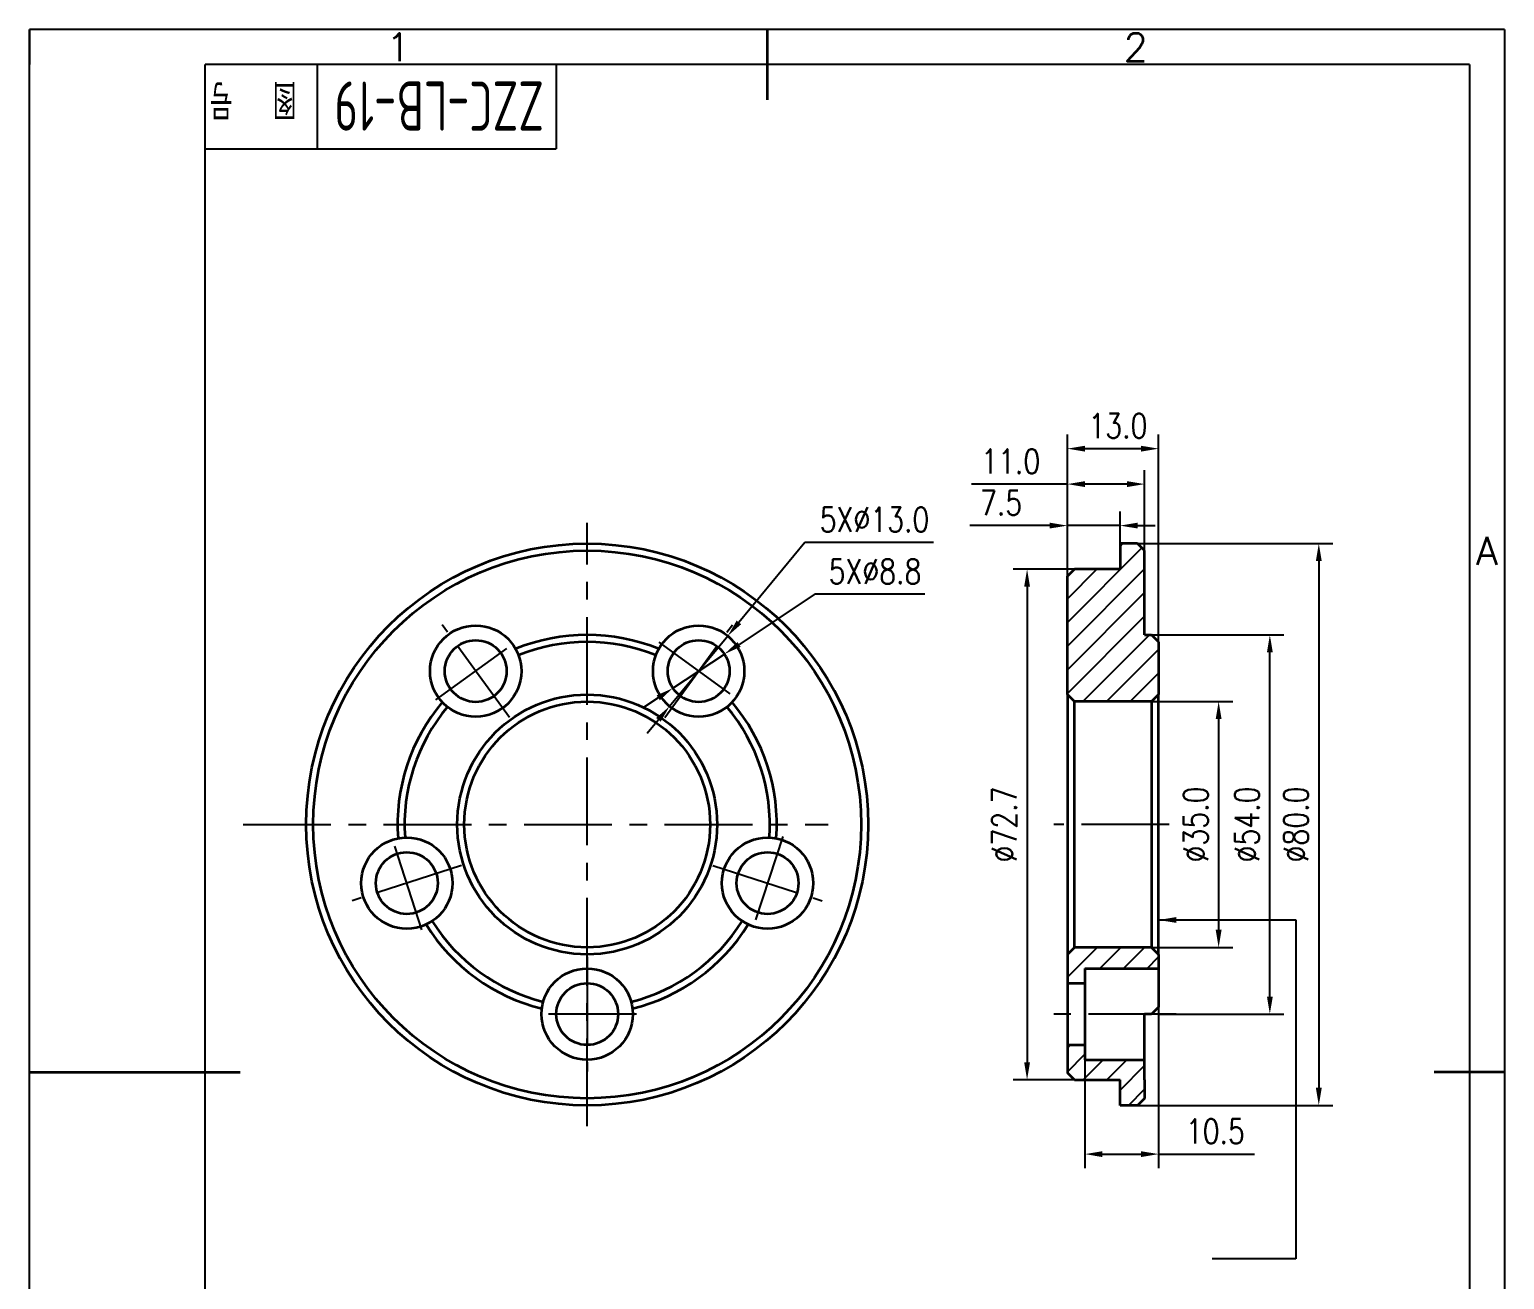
# Model space of a CAD drawing. Header units: millimetres. Extents: x -25 to 185, y -5 to 292.
# Drawn here: x -25 to 185, y 114 to 292 of the extents above; entities that cross this region are included whole.
import ezdxf
from ezdxf.enums import TextEntityAlignment as Align

# ---------------------------------------------------------------- set-up
doc = ezdxf.new("R2010")
doc.units = ezdxf.units.MM
doc.header["$LTSCALE"] = 10
doc.linetypes.add('CENTER', pattern=[2, 1.25, -0.25, 0.25, -0.25])
doc.layers.add('1轮廓实线层', color=7, linetype='Continuous', lineweight=35)
for name, color, linetype in [('2细线层', 4, 'Continuous'), ('3中心线层', 1, 'CENTER'), ('5剖面线层', 2, 'Continuous'), ('6文字层', 3, 'Continuous'), ('7标注层', 4, 'Continuous'), ('图框层', 7, 'Continuous')]:
    doc.layers.add(name, color=color, linetype=linetype)
doc.styles.add('PC_TEXTSTYLE', font='isocp.shx', dxfattribs={"width": 0.8, "bigfont": 'hzfs.shx'})
doc.styles.add('TH_GBDIM', font='romans.shx', dxfattribs={"width": 0.8, "bigfont": 'gbcbig.shx'})
doc.dimstyles.new('TH_GBDIM', dxfattribs={"dimtxt": 3.5, "dimasz": 2.5, "dimexe": 2, "dimexo": 0, "dimgap": 1.5, "dimtad": 1, "dimdec": 1, "dimzin": 0, "dimdsep": 46, "dimtxsty": 'TH_GBDIM', "dimcen": 2.5, "dimclrd": 130, "dimclre": 130, "dimclrt": 3, "dimadec": 0, "dimazin": 0, "dimtfac": 0.714286, "dimtdec": 1, "dimtmove": 0, "dimatfit": 3, "dimfxl": 1, "dimtzin": 0, "dimlwd": -1, "dimlwe": -1, "dimarcsym": 0})

# ---------------------------------------------------------------- blocks, each defined once
blk = doc.blocks.new('*D8')
at = {"layer": '7标注层', "color": 130}
for p, q in [((134.76, 196.29), (146.3, 196.29)), ((144.3, 193.79), (144.3, 163.79)), ((134.76, 161.29), (146.3, 161.29))]:
    blk.add_line(p, q, dxfattribs=at)
for points in [[(143.88, 193.79), (144.72, 193.79), (144.3, 196.29)], [(143.88, 163.79), (144.72, 163.79), (144.3, 161.29)]]:
    blk.add_solid(points, dxfattribs=at)
at = {"layer": 'Defpoints', "color": 0}
for p in [(134.76, 196.29), (134.76, 161.29), (144.3, 161.29)]:
    blk.add_point(p, dxfattribs=at)
at = {"layer": '7标注层', "color": 3, "insert": (141.05, 178.79), "char_height": 3.5, "attachment_point": 5, "rotation": 90, "style": 'TH_GBDIM'}
blk.add_mtext('{%%c35.0}{}{}', dxfattribs=at)
blk = doc.blocks.new('*D9')
at = {"layer": '7标注层', "color": 130}
for p, q in [((123.76, 215.14), (115.03, 215.14)), ((117.03, 212.64), (117.03, 144.94)), ((123.76, 142.44), (115.03, 142.44))]:
    blk.add_line(p, q, dxfattribs=at)
for points in [[(116.61, 212.64), (117.45, 212.64), (117.03, 215.14)], [(116.61, 144.94), (117.45, 144.94), (117.03, 142.44)]]:
    blk.add_solid(points, dxfattribs=at)
at = {"layer": 'Defpoints', "color": 0}
for p in [(123.76, 215.14), (117.03, 142.44), (123.76, 142.44)]:
    blk.add_point(p, dxfattribs=at)
at = {"layer": '7标注层', "color": 3, "insert": (113.78, 178.79), "char_height": 3.5, "attachment_point": 5, "rotation": 90, "style": 'TH_GBDIM'}
blk.add_mtext('{%%c72.7}{}{}', dxfattribs=at)
blk = doc.blocks.new('*D10')
at = {"layer": '7标注层', "color": 130}
for p, q in [((86.81, 211.57), (76.02, 204.43)), ((102.45, 211.57), (86.81, 211.57)), ((66.6, 198.2), (73.94, 203.06)), ((64.51, 196.82), (62.43, 195.45))]:
    blk.add_line(p, q, dxfattribs=at)
for points in [[(75.79, 204.78), (76.25, 204.09), (73.94, 203.06)], [(64.28, 197.17), (64.74, 196.48), (66.6, 198.2)]]:
    blk.add_solid(points, dxfattribs=at)
at = {"layer": 'Defpoints', "color": 0}
for p in [(73.94, 203.06), (66.6, 198.2)]:
    blk.add_point(p, dxfattribs=at)
at = {"layer": '7标注层', "color": 3, "insert": (95.38, 214.82), "char_height": 3.5, "attachment_point": 5, "style": 'TH_GBDIM'}
blk.add_mtext('{5X∅8.8}{}{}', dxfattribs=at)
blk = doc.blocks.new('*D11')
at = {"layer": '7标注层', "color": 130}
for p, q in [((85.41, 218.96), (76, 207.57)), ((103.71, 218.96), (85.41, 218.96)), ((66.13, 195.62), (74.41, 205.64)), ((64.53, 193.69), (62.94, 191.76))]:
    blk.add_line(p, q, dxfattribs=at)
for points in [[(75.68, 207.83), (76.32, 207.3), (74.41, 205.64)], [(64.21, 193.96), (64.86, 193.43), (66.13, 195.62)]]:
    blk.add_solid(points, dxfattribs=at)
at = {"layer": 'Defpoints', "color": 0}
for p in [(74.41, 205.64), (66.13, 195.62)]:
    blk.add_point(p, dxfattribs=at)
at = {"layer": '7标注层', "color": 3, "insert": (95.31, 222.21), "char_height": 3.5, "attachment_point": 5, "style": 'TH_GBDIM'}
blk.add_mtext('{5X∅13.0}{}{}', dxfattribs=at)
blk = doc.blocks.new('*D12')
at = {"layer": '7标注层', "color": 130}
for p, q in [((122.76, 214.14), (122.76, 229.26)), ((133.76, 214.14), (133.76, 229.26)), ((122.76, 227.26), (109.13, 227.26)), ((131.26, 227.26), (125.26, 227.26))]:
    blk.add_line(p, q, dxfattribs=at)
for points in [[(125.26, 227.68), (125.26, 226.84), (122.76, 227.26)], [(131.26, 227.68), (131.26, 226.84), (133.76, 227.26)]]:
    blk.add_solid(points, dxfattribs=at)
at = {"layer": 'Defpoints', "color": 0}
for p in [(133.76, 227.26), (122.76, 214.14), (133.76, 214.14)]:
    blk.add_point(p, dxfattribs=at)
at = {"layer": '7标注层', "color": 3, "insert": (114.7, 230.51), "char_height": 3.5, "attachment_point": 5, "style": 'TH_GBDIM'}
blk.add_mtext('11.0', dxfattribs=at)
blk = doc.blocks.new('*D13')
at = {"layer": '7标注层', "color": 130}
for p, q in [((122.76, 214.14), (122.76, 234.31)), ((135.76, 204.79), (135.76, 234.31)), ((125.26, 232.31), (133.26, 232.31))]:
    blk.add_line(p, q, dxfattribs=at)
for points in [[(125.26, 232.72), (125.26, 231.89), (122.76, 232.31)], [(133.26, 232.72), (133.26, 231.89), (135.76, 232.31)]]:
    blk.add_solid(points, dxfattribs=at)
at = {"layer": 'Defpoints', "color": 0}
for p in [(135.76, 232.31), (122.76, 214.14), (135.76, 204.79)]:
    blk.add_point(p, dxfattribs=at)
at = {"layer": '7标注层', "color": 3, "insert": (129.96, 235.56), "char_height": 3.5, "attachment_point": 5, "style": 'TH_GBDIM'}
blk.add_mtext('13.0', dxfattribs=at)
blk = doc.blocks.new('*D14')
at = {"layer": '7标注层', "color": 130}
for p, q in [((134.76, 205.79), (153.59, 205.79)), ((151.59, 154.29), (151.59, 203.29)), ((135.76, 151.79), (153.59, 151.79))]:
    blk.add_line(p, q, dxfattribs=at)
for points in [[(151.18, 203.29), (152.01, 203.29), (151.59, 205.79)], [(151.18, 154.29), (152.01, 154.29), (151.59, 151.79)]]:
    blk.add_solid(points, dxfattribs=at)
at = {"layer": 'Defpoints', "color": 0}
for p in [(134.76, 205.79), (151.59, 205.79), (135.76, 151.79)]:
    blk.add_point(p, dxfattribs=at)
at = {"layer": '7标注层', "color": 3, "insert": (148.34, 178.79), "char_height": 3.5, "attachment_point": 5, "rotation": 90, "style": 'TH_GBDIM'}
blk.add_mtext('{%%c54.0}{}{}', dxfattribs=at)
blk = doc.blocks.new('*D15')
at = {"layer": '7标注层', "color": 130}
for p, q in [((132.76, 218.79), (160.56, 218.79)), ((158.56, 216.29), (158.56, 141.29)), ((132.76, 138.79), (160.56, 138.79))]:
    blk.add_line(p, q, dxfattribs=at)
for points in [[(158.14, 216.29), (158.98, 216.29), (158.56, 218.79)], [(158.14, 141.29), (158.98, 141.29), (158.56, 138.79)]]:
    blk.add_solid(points, dxfattribs=at)
at = {"layer": 'Defpoints', "color": 0}
for p in [(132.76, 218.79), (132.76, 138.79), (158.56, 138.79)]:
    blk.add_point(p, dxfattribs=at)
at = {"layer": '7标注层', "color": 3, "insert": (155.31, 178.79), "char_height": 3.5, "attachment_point": 5, "rotation": 90, "style": 'TH_GBDIM'}
blk.add_mtext('{%%c80.0}{}{}', dxfattribs=at)
blk = doc.blocks.new('*D16')
at = {"layer": '7标注层', "color": 130}
for p, q in [((135.76, 152.79), (135.76, 129.85)), ((125.26, 145.29), (125.26, 129.85)), ((127.76, 131.85), (133.26, 131.85)), ((135.76, 131.85), (149.4, 131.85))]:
    blk.add_line(p, q, dxfattribs=at)
for points in [[(127.76, 132.26), (127.76, 131.43), (125.26, 131.85)], [(133.26, 132.26), (133.26, 131.43), (135.76, 131.85)]]:
    blk.add_solid(points, dxfattribs=at)
at = {"layer": 'Defpoints', "color": 0}
for p in [(135.76, 152.79), (125.26, 145.29), (135.76, 131.85)]:
    blk.add_point(p, dxfattribs=at)
at = {"layer": '7标注层', "color": 3, "insert": (143.83, 135.1), "char_height": 3.5, "attachment_point": 5, "style": 'TH_GBDIM'}
blk.add_mtext('10.5', dxfattribs=at)
blk = doc.blocks.new('*D17')
at = {"layer": '7标注层', "color": 130}
for p, q in [((122.76, 214.14), (122.76, 223.35)), ((130.26, 215.14), (130.26, 223.35)), ((120.26, 221.35), (108.9, 221.35)), ((130.26, 221.35), (122.76, 221.35)), ((132.76, 221.35), (135.26, 221.35))]:
    blk.add_line(p, q, dxfattribs=at)
for points in [[(120.26, 221.77), (120.26, 220.94), (122.76, 221.35)], [(132.76, 221.77), (132.76, 220.94), (130.26, 221.35)]]:
    blk.add_solid(points, dxfattribs=at)
at = {"layer": 'Defpoints', "color": 0}
for p in [(130.26, 221.35), (130.26, 215.14), (122.76, 214.14)]:
    blk.add_point(p, dxfattribs=at)
at = {"layer": '7标注层', "color": 3, "insert": (113.33, 224.6), "char_height": 3.5, "attachment_point": 5, "style": 'TH_GBDIM'}
blk.add_mtext('7.5', dxfattribs=at)
blk = doc.blocks.new('PC_TYDH_BLOCK')
at = {"layer": '2细线层', "linetype": 'Continuous'}
for p, q in [((16, -12), (16, 0)), ((50, 0), (50, -12)), ((0, -12), (50, -12))]:
    blk.add_line(p, q, dxfattribs=at)
at = {"layer": '6文字层', "style": 'PC_TEXTSTYLE', "width": 0.667}
blk.add_text('图   号', height=5, rotation=180, dxfattribs=at).set_placement((13, -2.5))
at = {"layer": '6文字层', "style": 'PC_TEXTSTYLE', "width": 0.970975}
blk.add_attdef('图样代号', text='', height=7, rotation=180, dxfattribs=at).set_placement((48.24, -2.4), (18.35, -2.4), align=Align.FIT)

msp = doc.modelspace()

# ---------------------------------------------------------------- hatches: boundary and pattern name
at = {"layer": '5剖面线层'}
h = msp.add_hatch(dxfattribs=at)
h.set_pattern_fill('ANSI31', color=256, scale=0.75, style=0)
h.set_pattern_definition([(45, (-63.9019, 51.1963), (-1.683798, 1.683798), [])])
h.paths.add_polyline_path([(122.76, 160.29), (122.76, 156.19), (125.26, 156.19), (125.26, 158.29), (128.46, 158.29), (135.76, 158.29), (135.76, 160.29), (134.76, 161.29), (123.76, 161.29)])
h.paths.add_polyline_path([(132.76, 138.79), (133.76, 139.79), (133.76, 145.29), (125.26, 145.29), (125.26, 147.39), (122.76, 147.39), (122.76, 143.44), (123.76, 142.44), (130.26, 142.44), (130.26, 138.79)])
h.paths.add_polyline_path([(134.76, 196.29), (135.76, 197.29), (135.76, 204.79), (134.76, 205.79), (133.76, 205.79), (133.76, 217.79), (132.76, 218.79), (130.26, 218.79), (130.26, 215.14), (123.76, 215.14), (122.76, 214.14), (122.76, 197.29), (123.76, 196.29)])

# ---------------------------------------------------------------- linework, layer by layer
at = {"layer": '1轮廓实线层'}
for p, q in [((80, 292), (80, 282)), ((132.76, 218.79), (130.26, 218.79)), ((130.26, 218.79), (130.26, 215.14)), ((133.76, 217.79), (132.76, 218.79)), ((133.76, 215.14), (133.76, 217.79)), ((123.76, 215.14), (122.76, 214.14)), ((130.26, 215.14), (123.76, 215.14)), ((133.76, 205.79), (133.76, 215.14)), ((122.76, 197.29), (122.76, 214.14)), ((133.76, 205.79), (134.76, 205.79)), ((135.76, 204.79), (134.76, 205.79)), ((135.76, 204.79), (135.76, 197.29)), ((123.76, 196.29), (122.76, 197.29)), ((122.76, 197.29), (122.76, 160.29)), ((134.76, 196.29), (123.76, 196.29)), ((123.76, 161.29), (123.76, 196.29)), ((134.76, 196.29), (135.76, 197.29)), ((134.76, 196.29), (134.76, 161.29)), ((135.76, 160.29), (135.76, 197.29)), ((123.76, 161.29), (122.76, 160.29)), ((122.76, 160.29), (122.76, 143.44)), ((134.76, 161.29), (123.76, 161.29)), ((134.76, 161.29), (135.76, 160.29)), ((135.76, 160.29), (135.76, 152.79)), ((125.26, 158.29), (125.26, 145.29)), ((125.26, 158.29), (135.76, 158.29)), ((122.76, 156.19), (125.26, 156.19)), ((133.76, 142.44), (133.76, 151.79)), ((134.76, 151.79), (133.76, 151.79)), ((135.76, 152.79), (134.76, 151.79)), ((122.76, 147.39), (125.26, 147.39)), ((125.26, 145.29), (133.76, 145.29)), ((-25, 143.5), (5, 143.5)), ((123.76, 142.44), (122.76, 143.44)), ((185, 143.5), (175, 143.5)), ((123.76, 142.44), (130.26, 142.44)), ((130.26, 138.79), (130.26, 142.44)), ((133.76, 142.44), (133.76, 139.79)), ((132.76, 138.79), (130.26, 138.79)), ((133.76, 139.79), (132.76, 138.79))]:
    msp.add_line(p, q, dxfattribs=at)
for centre, radius in [((54.4, 178.79), 40), ((54.4, 178.79), 39), ((38.53, 200.63), 6.5), ((70.27, 200.63), 6.5), ((38.53, 200.63), 4.4), ((70.27, 200.63), 4.4), ((54.4, 178.79), 18.5), ((54.4, 178.79), 17.5), ((28.72, 170.44), 6.5), ((80.08, 170.44), 6.5), ((28.72, 170.44), 4.4), ((80.08, 170.44), 4.4), ((54.4, 151.79), 6.5), ((54.4, 151.79), 4.4)]:
    msp.add_circle(centre, radius, dxfattribs=at)
for radius, start, end in [(27, 67.827, 112.173), (26, 67.9231, 112.0769), (27, 139.827, 184.173), (26, 139.9231, 184.0769), (26, 355.9231, 40.0769), (27, 355.827, 40.173), (27, 211.827, 256.173), (26, 211.9231, 256.0769), (26, 283.9231, 328.0769), (27, 283.827, 328.173)]:
    msp.add_arc((54.4, 178.79), radius, start, end, dxfattribs=at)
at = {"layer": '2细线层'}
for p, q in [((-25, -5), (-25, 292)), ((185, 292), (-25, 292)), ((-25, 292), (-25, 287)), ((80, 292), (80, 287)), ((185, 292), (185, -5)), ((185, 143.5), (180, 143.5))]:
    msp.add_line(p, q, dxfattribs=at)
at = {"layer": '3中心线层'}
for p, q in [((54.4, 135.83), (54.4, 221.75)), ((43.33, 194.02), (33.73, 207.24)), ((65.47, 194.02), (75.07, 207.24)), ((32.86, 196.52), (44.19, 204.74)), ((64.6, 204.74), (75.93, 196.52)), ((5.42, 178.79), (88.71, 178.79)), ((137.27, 178.79), (120.85, 178.79)), ((30.88, 163.79), (26.56, 177.1)), ((82.24, 177.1), (77.91, 163.79)), ((36.49, 172.97), (20.95, 167.92)), ((72.31, 172.97), (87.84, 167.92)), ((54.4, 159.95), (54.4, 143.62)), ((61.4, 151.79), (47.4, 151.79)), ((138.26, 151.79), (120.83, 151.79))]:
    msp.add_line(p, q, dxfattribs=at)
at = {"layer": '7标注层'}
msp.add_line((155.31, 116.96), (143.38, 116.96), dxfattribs=at)
at = {"layer": '图框层'}
for p, q in [((0, 0), (0, 287)), ((180, 287), (0, 287)), ((180, 287), (180, 0))]:
    msp.add_line(p, q, dxfattribs=at)

# ---------------------------------------------------------------- block references
ref = msp.add_blockref('PC_TYDH_BLOCK', (0, 287), dxfattribs=at)
ref.add_attrib('图样代号', 'ZZC-LB-19', dxfattribs={"layer": '6文字层', "height": 7, "rotation": 180, "style": 'PC_TEXTSTYLE', "width": 0.675541}).set_placement((48.24, 284.6), (18.35, 284.6), align=Align.FIT)

# ---------------------------------------------------------------- texts
at = {"layer": '6文字层', "style": 'TH_GBDIM'}
for s, p in [('1', (27.5, 289.5)), ('2', (132.5, 289.5)), ('A', (182.5, 217.75))]:
    msp.add_text(s, height=4, dxfattribs=at).set_placement(p, align=Align.MIDDLE)

# ---------------------------------------------------------------- dimensions: what is measured, and where the dimension line sits
at = {"layer": '7标注层'}
for base, p2, picture, middle in [((135.76, 232.31), (135.76, 204.79), '*D13', (129.96, 232.31)), ((133.76, 227.26), (133.76, 214.14), '*D12', (114.7, 227.26)), ((130.26, 221.35), (130.26, 215.14), '*D17', (113.33, 221.35))]:
    dim = msp.add_linear_dim(base=base, p1=(122.76, 214.14), p2=p2, dimstyle='TH_GBDIM', dxfattribs=at)
    dim.commit()
    dim.dimension.update_dxf_attribs({"geometry": picture, "text_midpoint": middle, "dimtype": 160})
for p1, p2, picture, middle in [((66.13, 195.62), (74.41, 205.64), '*D11', (95.31, 218.96)), ((66.6, 198.2), (73.94, 203.06), '*D10', (95.38, 211.57))]:
    dim = msp.add_diameter_dim_2p(p1=p1, p2=p2, text='{5X<>}{}{}', dimstyle='TH_GBDIM', override={"dimgap": 1.5, "dimtad": 1, "dimtih": 0, "dimtoh": 1, "dimdec": 1, "dimlfac": 1, "dimse1": 0, "dimse2": 0, "dimsd1": 0, "dimsd2": 0, "dimtix": 0, "dimtofl": 1, "dimatfit": 3}, dxfattribs=at)
    dim.commit()
    dim.dimension.update_dxf_attribs({"geometry": picture, "text_midpoint": middle, "dimtype": 163})
for base, p1, p2, picture, middle in [((158.56, 138.79), (132.76, 218.79), (132.76, 138.79), '*D15', (155.31, 178.79)), ((151.59, 205.79), (135.76, 151.79), (134.76, 205.79), '*D14', (148.34, 178.79)), ((144.3, 161.29), (134.76, 196.29), (134.76, 161.29), '*D8', (141.05, 178.79))]:
    dim = msp.add_linear_dim(base=base, p1=p1, p2=p2, angle=90, text='{%%c<>}{}{}', dimstyle='TH_GBDIM', override={"dimgap": 1.5, "dimtad": 1, "dimjust": 0, "dimdec": 1, "dimlfac": 1, "dimse1": 0, "dimse2": 0, "dimsd1": 0, "dimsd2": 0}, dxfattribs=at)
    dim.commit()
    dim.dimension.update_dxf_attribs({"geometry": picture, "text_midpoint": middle})
dim = msp.add_linear_dim(base=(117.03, 142.44), p1=(123.76, 215.14), p2=(123.76, 142.44), angle=90, text='{%%c<>}{}{}', dimstyle='TH_GBDIM', override={"dimgap": 1.5, "dimtad": 1, "dimjust": 0, "dimdec": 1, "dimlfac": 1, "dimse1": 0, "dimse2": 0, "dimsd1": 0, "dimsd2": 0}, dxfattribs=at)
dim.commit()
dim.dimension.update_dxf_attribs({"geometry": '*D9', "text_midpoint": (117.03, 178.79), "dimtype": 160})
dim = msp.add_linear_dim(base=(135.76, 131.85), p1=(125.26, 145.29), p2=(135.76, 152.79), dimstyle='TH_GBDIM', dxfattribs=at)
dim.commit()
dim.dimension.update_dxf_attribs({"geometry": '*D16', "text_midpoint": (143.83, 135.1)})

# ---------------------------------------------------------------- leaders
msp.add_leader([(135.76, 165.19), (155.31, 165.19), (155.31, 116.96)], dimstyle='TH_GBDIM', override={"dimgap": 1.5, "dimtad": 0}, dxfattribs=at)

doc.saveas('drawing.dxf')
